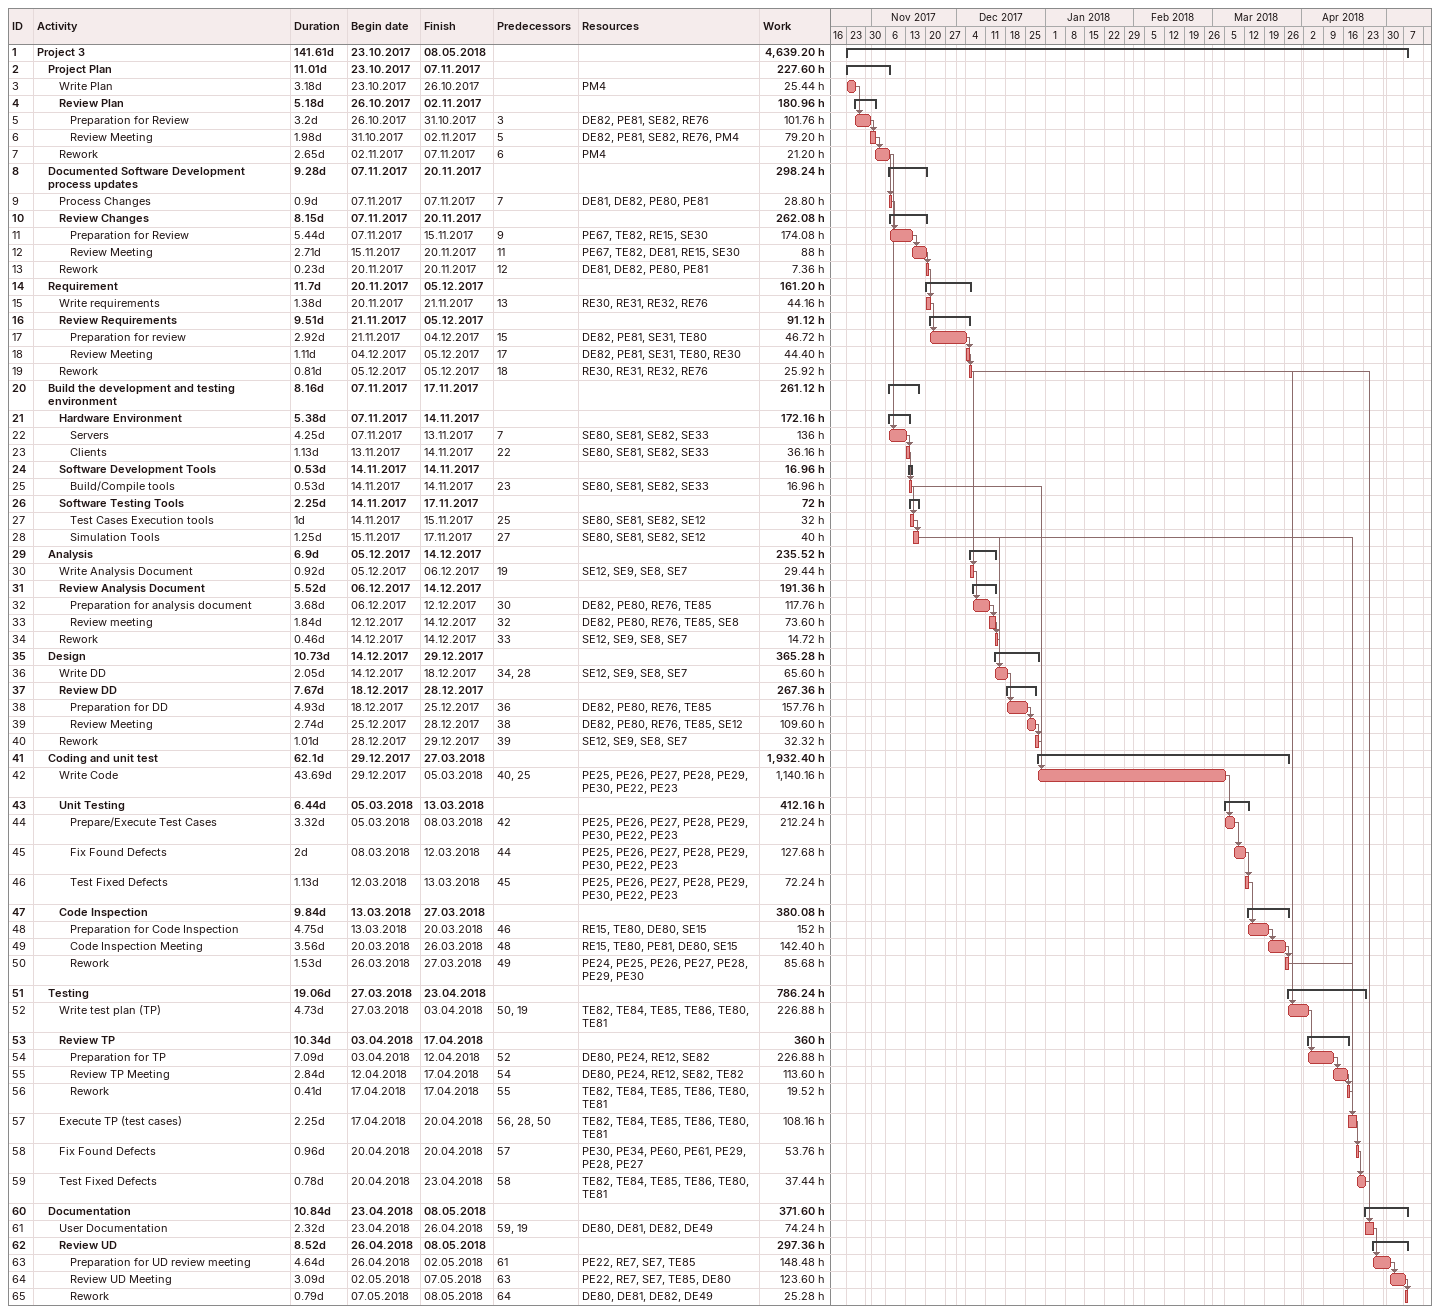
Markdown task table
| ID | Level | Task | Duration | Start | Finish | Predecessors | Resources | Work (h) |
|---|---|---|---|---|---|---|---|---|
| 1 | 1 | **Project 3** | 141.61d | 2017-10-23 | 2018-05-08 |  |  | 4639.20 |
| 2 | 2 | **Project Plan** | 11.01d | 2017-10-23 | 2017-11-07 |  |  | 227.60 |
| 3 | 3 | Write Plan | 3.18d | 2017-10-23 | 2017-10-26 |  | PM4 | 25.44 |
| 4 | 3 | **Review Plan** | 5.18d | 2017-10-26 | 2017-11-02 |  |  | 180.96 |
| 5 | 4 | Preparation for Review | 3.2d | 2017-10-26 | 2017-10-31 | 3 | DE82, PE81, SE82, RE76 | 101.76 |
| 6 | 4 | Review Meeting | 1.98d | 2017-10-31 | 2017-11-02 | 5 | DE82, PE81, SE82, RE76, PM4 | 79.20 |
| 7 | 3 | Rework | 2.65d | 2017-11-02 | 2017-11-07 | 6 | PM4 | 21.20 |
| 8 | 2 | **Documented Software Development process updates** | 9.28d | 2017-11-07 | 2017-11-20 |  |  | 298.24 |
| 9 | 3 | Process Changes | 0.9d | 2017-11-07 | 2017-11-07 | 7 | DE81, DE82, PE80, PE81 | 28.80 |
| 10 | 3 | **Review Changes** | 8.15d | 2017-11-07 | 2017-11-20 |  |  | 262.08 |
| 11 | 4 | Preparation for Review | 5.44d | 2017-11-07 | 2017-11-15 | 9 | PE67, TE82, RE15, SE30 | 174.08 |
| 12 | 4 | Review Meeting | 2.71d | 2017-11-15 | 2017-11-20 | 11 | PE67, TE82, DE81, RE15, SE30 | 88 |
| 13 | 3 | Rework | 0.23d | 2017-11-20 | 2017-11-20 | 12 | DE81, DE82, PE80, PE81 | 7.36 |
| 14 | 2 | **Requirement** | 11.7d | 2017-11-20 | 2017-12-05 |  |  | 161.20 |
| 15 | 3 | Write requirements | 1.38d | 2017-11-20 | 2017-11-21 | 13 | RE30, RE31, RE32, RE76 | 44.16 |
| 16 | 3 | **Review Requirements** | 9.51d | 2017-11-21 | 2017-12-05 |  |  | 91.12 |
| 17 | 4 | Preparation for review | 2.92d | 2017-11-21 | 2017-12-04 | 15 | DE82, PE81, SE31, TE80 | 46.72 |
| 18 | 4 | Review Meeting | 1.11d | 2017-12-04 | 2017-12-05 | 17 | DE82, PE81, SE31, TE80, RE30 | 44.40 |
| 19 | 3 | Rework | 0.81d | 2017-12-05 | 2017-12-05 | 18 | RE30, RE31, RE32, RE76 | 25.92 |
| 20 | 2 | **Build the development and testing environment** | 8.16d | 2017-11-07 | 2017-11-17 |  |  | 261.12 |
| 21 | 3 | **Hardware Environment** | 5.38d | 2017-11-07 | 2017-11-14 |  |  | 172.16 |
| 22 | 4 | Servers | 4.25d | 2017-11-07 | 2017-11-13 | 7 | SE80, SE81, SE82, SE33 | 136 |
| 23 | 4 | Clients | 1.13d | 2017-11-13 | 2017-11-14 | 22 | SE80, SE81, SE82, SE33 | 36.16 |
| 24 | 3 | **Software Development Tools** | 0.53d | 2017-11-14 | 2017-11-14 |  |  | 16.96 |
| 25 | 4 | Build/Compile tools | 0.53d | 2017-11-14 | 2017-11-14 | 23 | SE80, SE81, SE82, SE33 | 16.96 |
| 26 | 3 | **Software Testing Tools** | 2.25d | 2017-11-14 | 2017-11-17 |  |  | 72 |
| 27 | 4 | Test Cases Execution tools | 1d | 2017-11-14 | 2017-11-15 | 25 | SE80, SE81, SE82, SE12 | 32 |
| 28 | 4 | Simulation Tools | 1.25d | 2017-11-15 | 2017-11-17 | 27 | SE80, SE81, SE82, SE12 | 40 |
| 29 | 2 | **Analysis** | 6.9d | 2017-12-05 | 2017-12-14 |  |  | 235.52 |
| 30 | 3 | Write Analysis Document | 0.92d | 2017-12-05 | 2017-12-06 | 19 | SE12, SE9, SE8, SE7 | 29.44 |
| 31 | 3 | **Review Analysis Document** | 5.52d | 2017-12-06 | 2017-12-14 |  |  | 191.36 |
| 32 | 4 | Preparation for analysis document | 3.68d | 2017-12-06 | 2017-12-12 | 30 | DE82, PE80, RE76, TE85 | 117.76 |
| 33 | 4 | Review meeting | 1.84d | 2017-12-12 | 2017-12-14 | 32 | DE82, PE80, RE76, TE85, SE8 | 73.60 |
| 34 | 3 | Rework | 0.46d | 2017-12-14 | 2017-12-14 | 33 | SE12, SE9, SE8, SE7 | 14.72 |
| 35 | 2 | **Design** | 10.73d | 2017-12-14 | 2017-12-29 |  |  | 365.28 |
| 36 | 3 | Write DD | 2.05d | 2017-12-14 | 2017-12-18 | 34, 28 | SE12, SE9, SE8, SE7 | 65.60 |
| 37 | 3 | **Review DD** | 7.67d | 2017-12-18 | 2017-12-28 |  |  | 267.36 |
| 38 | 4 | Preparation for DD | 4.93d | 2017-12-18 | 2017-12-25 | 36 | DE82, PE80, RE76, TE85 | 157.76 |
| 39 | 4 | Review Meeting | 2.74d | 2017-12-25 | 2017-12-28 | 38 | DE82, PE80, RE76, TE85, SE12 | 109.60 |
| 40 | 3 | Rework | 1.01d | 2017-12-28 | 2017-12-29 | 39 | SE12, SE9, SE8, SE7 | 32.32 |
| 41 | 2 | **Coding and unit test** | 62.1d | 2017-12-29 | 2018-03-27 |  |  | 1932.40 |
| 42 | 3 | Write Code | 43.69d | 2017-12-29 | 2018-03-05 | 40, 25 | PE25, PE26, PE27, PE28, PE29, PE30, PE22, PE23 | 1140.16 |
| 43 | 3 | **Unit Testing** | 6.44d | 2018-03-05 | 2018-03-13 |  |  | 412.16 |
| 44 | 4 | Prepare/Execute Test Cases | 3.32d | 2018-03-05 | 2018-03-08 | 42 | PE25, PE26, PE27, PE28, PE29, PE30, PE22, PE23 | 212.24 |
| 45 | 4 | Fix Found Defects | 2d | 2018-03-08 | 2018-03-12 | 44 | PE25, PE26, PE27, PE28, PE29, PE30, PE22, PE23 | 127.68 |
| 46 | 4 | Test Fixed Defects | 1.13d | 2018-03-12 | 2018-03-13 | 45 | PE25, PE26, PE27, PE28, PE29, PE30, PE22, PE23 | 72.24 |
| 47 | 3 | **Code Inspection** | 9.84d | 2018-03-13 | 2018-03-27 |  |  | 380.08 |
| 48 | 4 | Preparation for Code Inspection | 4.75d | 2018-03-13 | 2018-03-20 | 46 | RE15, TE80, DE80, SE15 | 152 |
| 49 | 4 | Code Inspection Meeting | 3.56d | 2018-03-20 | 2018-03-26 | 48 | RE15, TE80, PE81, DE80, SE15 | 142.40 |
| 50 | 4 | Rework | 1.53d | 2018-03-26 | 2018-03-27 | 49 | PE24, PE25, PE26, PE27, PE28, PE29, PE30 | 85.68 |
| 51 | 2 | **Testing** | 19.06d | 2018-03-27 | 2018-04-23 |  |  | 786.24 |
| 52 | 3 | Write test plan (TP) | 4.73d | 2018-03-27 | 2018-04-03 | 50, 19 | TE82, TE84, TE85, TE86, TE80, TE81 | 226.88 |
| 53 | 3 | **Review TP** | 10.34d | 2018-04-03 | 2018-04-17 |  |  | 360 |
| 54 | 4 | Preparation for TP | 7.09d | 2018-04-03 | 2018-04-12 | 52 | DE80, PE24, RE12, SE82 | 226.88 |
| 55 | 4 | Review TP Meeting | 2.84d | 2018-04-12 | 2018-04-17 | 54 | DE80, PE24, RE12, SE82, TE82 | 113.60 |
| 56 | 4 | Rework | 0.41d | 2018-04-17 | 2018-04-17 | 55 | TE82, TE84, TE85, TE86, TE80, TE81 | 19.52 |
| 57 | 3 | Execute TP (test cases) | 2.25d | 2018-04-17 | 2018-04-20 | 56, 28, 50 | TE82, TE84, TE85, TE86, TE80, TE81 | 108.16 |
| 58 | 3 | Fix Found Defects | 0.96d | 2018-04-20 | 2018-04-20 | 57 | PE30, PE34, PE60, PE61, PE29, PE28, PE27 | 53.76 |
| 59 | 3 | Test Fixed Defects | 0.78d | 2018-04-20 | 2018-04-23 | 58 | TE82, TE84, TE85, TE86, TE80, TE81 | 37.44 |
| 60 | 2 | **Documentation** | 10.84d | 2018-04-23 | 2018-05-08 |  |  | 371.60 |
| 61 | 3 | User Documentation | 2.32d | 2018-04-23 | 2018-04-26 | 59, 19 | DE80, DE81, DE82, DE49 | 74.24 |
| 62 | 3 | **Review UD** | 8.52d | 2018-04-26 | 2018-05-08 |  |  | 297.36 |
| 63 | 4 | Preparation for UD review meeting | 4.64d | 2018-04-26 | 2018-05-02 | 61 | PE22, RE7, SE7, TE85 | 148.48 |
| 64 | 4 | Review UD Meeting | 3.09d | 2018-05-02 | 2018-05-07 | 63 | PE22, RE7, SE7, TE85, DE80 | 123.60 |
| 65 | 4 | Rework | 0.79d | 2018-05-07 | 2018-05-08 | 64 | DE80, DE81, DE82, DE49 | 25.28 |
